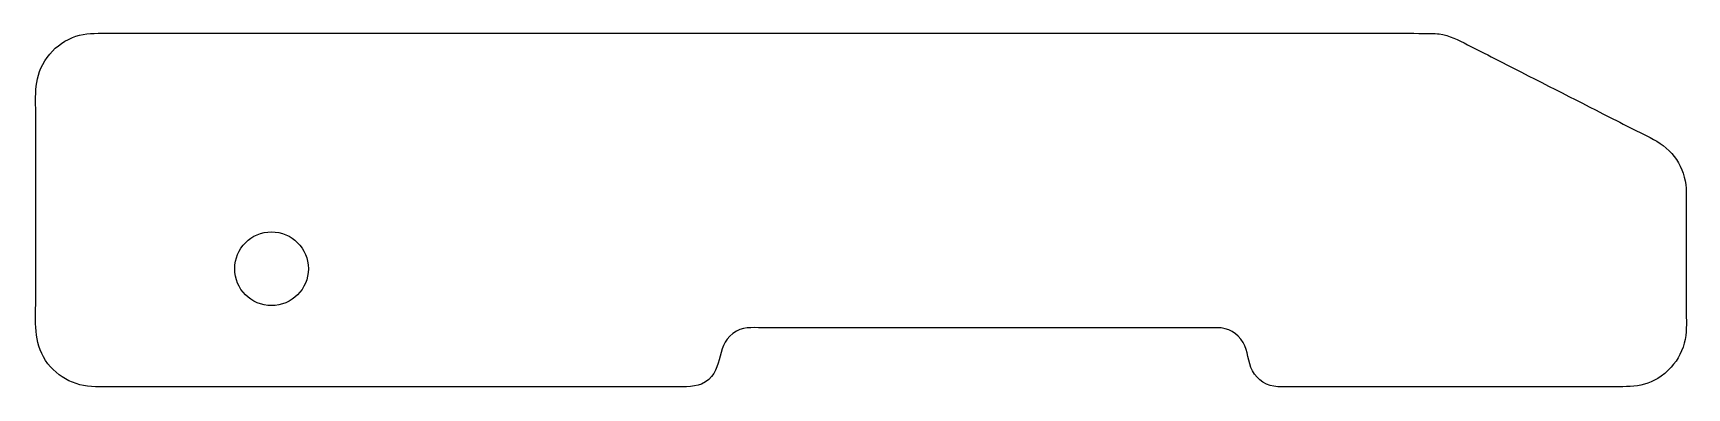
# Model space of a CAD drawing. Extents: x 0 to 7.01, y 0 to 1.51.
import ezdxf

# ---------------------------------------------------------------- set-up
doc = ezdxf.new("R2010")
doc.units = 0
doc.layers.add('Layer_1', color=7, linetype='CONTINUOUS')

msp = doc.modelspace()

# ---------------------------------------------------------------- linework, layer by layer
at = {"layer": 'Layer_1', "color": 7}
for points in [[(7.010165, 0.832857)], [(1.166252, 0.509232)]]:
    msp.add_lwpolyline(points, close=True, dxfattribs=at)
for points in [[(0.058396, 1.404957), (0.08715, 1.444291), (0.120516, 1.470332), (0.165275, 1.488779)], [(0.165275, 1.488779), (0.206508, 1.505598), (0.247198, 1.507224), (0.290058, 1.507224)], [(0.290058, 1.507224), (0.375508, 1.507224), (0.460957, 1.507224), (0.546677, 1.507224)], [(0.546677, 1.507224), (0.717576, 1.507224), (0.888745, 1.507224), (1.059915, 1.507224)], [(1.059915, 1.507224), (1.748392, 1.507224), (2.436868, 1.507224), (3.125616, 1.507224)], [(3.125616, 1.507224), (3.813279, 1.507224), (4.501213, 1.507224), (5.188876, 1.507224)], [(5.188876, 1.507224), (5.360588, 1.507224), (5.532571, 1.507224), (5.704284, 1.507224)], [(5.704284, 1.507224), (5.727341, 1.507224), (5.938659, 1.508031), (5.961988, 1.504787)], [(5.961988, 1.504787), (6.006476, 1.498544), (6.043368, 1.478745), (6.081888, 1.458942)], [(0.01011, 1.156476), (0.01011, 1.244095), (-0.000468, 1.324662), (0.058396, 1.404957)], [(6.081888, 1.458942), (6.120137, 1.439682), (6.158385, 1.420151), (6.196634, 1.40062)], [(6.196634, 1.40062), (6.3499, 1.322495), (6.502895, 1.244641), (6.656161, 1.166516)], [(0.01011, 0.899857), (0.01011, 0.985577), (0.01011, 1.071027), (0.01011, 1.156476)], [(6.656161, 1.166516), (6.69441, 1.146984), (6.732659, 1.127453), (6.770907, 1.107922)], [(6.770907, 1.107922), (6.809156, 1.088662), (6.847947, 1.070759), (6.885111, 1.049328)], [(6.885111, 1.049328), (6.962422, 1.004841), (7.010165, 0.922104), (7.010165, 0.832857)], [(0.01011, 0.386619), (0.01011, 0.557789), (0.01011, 0.728959), (0.01011, 0.899857)], [(7.010165, 0.832854), (7.010165, 0.661956), (7.010165, 0.490786), (7.010165, 0.319616)], [(0.853752, 0.509232), (0.853752, 0.595495), (0.923739, 0.665482), (1.010002, 0.665482)], [(1.010002, 0.665482), (1.096265, 0.665482), (1.166252, 0.595495), (1.166252, 0.509232)], [(1.010002, 0.352982), (0.923739, 0.352982), (0.853752, 0.422969), (0.853752, 0.509232)], [(1.166252, 0.509232), (1.166252, 0.422969), (1.096265, 0.352982), (1.010002, 0.352982)], [(0.042934, 0.135154), (-0.001283, 0.212737), (0.01011, 0.307409), (0.01011, 0.386619)], [(7.010165, 0.319616), (7.010165, 0.277569), (7.01288, 0.236065), (7.001484, 0.19429)], [(2.966382, 0.234981), (2.8888, 0.178286), (2.933288, 0.065981), (2.83319, 0.020408)], [(3.091165, 0.259124), (3.04722, 0.259124), (3.006801, 0.264547), (2.966382, 0.234981)], [(3.219746, 0.259124), (3.176886, 0.259124), (3.134025, 0.259124), (3.091165, 0.259124)], [(3.734611, 0.259124), (3.56317, 0.259124), (3.391458, 0.259124), (3.219746, 0.259124)], [(4.7638, 0.259124), (4.420646, 0.259124), (4.077765, 0.259124), (3.734611, 0.259124)], [(5.020961, 0.259124), (4.935241, 0.259124), (4.84952, 0.259124), (4.7638, 0.259124)], [(5.130553, 0.197003), (5.107767, 0.236337), (5.066263, 0.259124), (5.020961, 0.259124)], [(5.170429, 0.076289), (5.150356, 0.114809), (5.152798, 0.158754), (5.130553, 0.197003)], [(7.001484, 0.19429), (6.989006, 0.147904), (6.967576, 0.112097), (6.933125, 0.078731)], [(0.263745, 0.009286), (0.171786, 0.009286), (0.089049, 0.054588), (0.042934, 0.135154)], [(5.27758, 0.009286), (5.232279, 0.010644), (5.191317, 0.036142), (5.170429, 0.076289)], [(6.933125, 0.078731), (6.855, 0.004132), (6.785284, 0.009286), (6.689798, 0.009286)], [(0.777526, 0.009286), (0.606356, 0.009286), (0.434915, 0.009286), (0.263745, 0.009286)], [(1.805087, 0.009286), (1.462747, 0.009286), (1.120137, 0.009286), (0.777526, 0.009286)], [(2.319952, 0.009286), (2.14824, 0.009286), (1.976799, 0.009286), (1.805087, 0.009286)], [(2.577385, 0.009286), (2.491664, 0.009286), (2.405673, 0.009286), (2.319952, 0.009286)], [(2.705966, 0.009286), (2.663105, 0.009286), (2.620245, 0.009286), (2.577385, 0.009286)], [(2.83319, 0.020408), (2.800095, 0.005217), (2.73906, 0.009286), (2.705966, 0.009286)], [(5.40589, 0.009286), (5.363029, 0.009286), (5.32044, 0.007928), (5.27758, 0.009286)], [(5.663322, 0.009286), (5.57733, 0.009286), (5.49161, 0.009286), (5.40589, 0.009286)], [(6.689798, 0.009286), (6.34773, 0.009286), (6.005391, 0.009286), (5.663322, 0.009286)]]:
    msp.add_open_spline(points, degree=3, dxfattribs=at)

doc.saveas('drawing.dxf')
